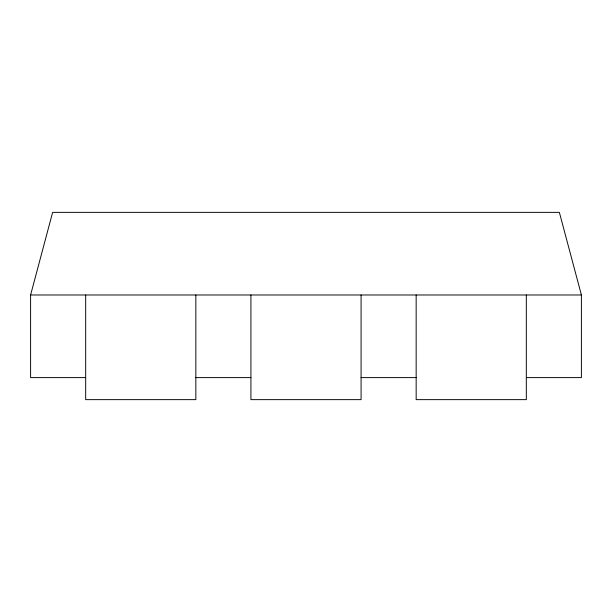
<?xml version="1.0" encoding="UTF-8"?>
<svg xmlns="http://www.w3.org/2000/svg" width="612" height="612" viewBox="0 0 612 612"><rect width="100%" height="100%" fill="white"/><g stroke="black" fill="none" stroke-linecap="round" stroke-linejoin="round"><path stroke-width="0.92" d="M85.68 377.604L30.6 377.604L30.6 294.984L52.632 212.364L559.368 212.364L581.4 294.984L581.4 377.604L526.32 377.604M30.6 294.984L581.4 294.984M195.84 377.604L250.92 377.604M361.08 377.604L416.16 377.604M526.32 294.984L526.32 399.636L416.16 399.636L416.16 294.984M361.08 294.984L361.08 399.636L250.92 399.636L250.92 294.984M195.84 294.984L195.84 399.636L85.68 399.636L85.68 294.984"/></g></svg>
